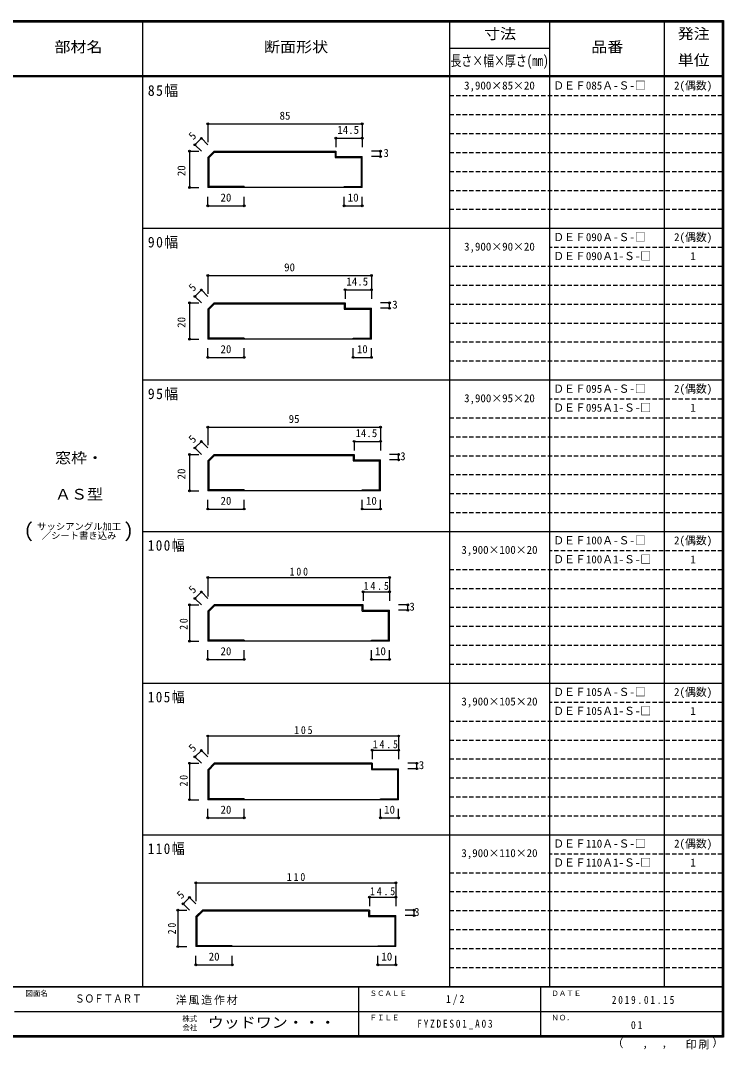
# Model space of a CAD drawing. Units: millimetres, scale not verified. Extents: x -400 to 380, y -287 to 278.
# Drawn here: x -7 to 380, y -287 to 278 of the extents above; entities that cross this region are included whole.
import ezdxf
from ezdxf.enums import TextEntityAlignment as Align

# ---------------------------------------------------------------- set-up
doc = ezdxf.new("R2010")
doc.units = ezdxf.units.MM
doc.header["$LTSCALE"] = 2
doc.header["$PDMODE"] = 32
doc.header["$PDSIZE"] = 1
doc.linetypes.add('DASHED1', pattern=[1.8, 1.2, -0.6])
for name, color, linetype in [('0-4', 3, 'Continuous'), ('0-A', 7, 'Continuous'), ('0-B', 7, 'Continuous'), ('F-1', 7, 'DASHED1'), ('F-A', 7, 'Continuous')]:
    doc.layers.add(name, color=color, linetype=linetype)
doc.styles.add('HG明朝B', font='')
doc.styles.add('ＭＳ ゴシック', font='')
doc.styles.get('HG明朝B').set_extended_font_data('HG明朝B')
doc.styles.get('ＭＳ ゴシック').set_extended_font_data('MS Gothic')

msp = doc.modelspace()

# ---------------------------------------------------------------- linework, layer by layer
at = {"layer": '0-4'}
for p, q in [((99.869, 206.555), (96.333, 203.02)), ((100.076, 206.055), (96.833, 202.813)), ((99.869, 206.555), (166.833, 206.555)), ((100.076, 206.055), (166.333, 206.055)), ((166.333, 206.055), (166.333, 203.055)), ((166.833, 206.555), (166.833, 203.555)), ((96.333, 203.02), (96.333, 186.555)), ((96.833, 202.813), (96.833, 187.055)), ((166.333, 203.055), (180.833, 203.055)), ((166.833, 203.555), (181.333, 203.555)), ((180.833, 187.055), (180.833, 203.055)), ((181.333, 186.555), (181.333, 203.555)), ((116.333, 187.055), (96.833, 187.055)), ((116.333, 187.055), (116.333, 186.555)), ((171.333, 187.055), (180.833, 187.055)), ((171.333, 186.555), (171.333, 187.055)), ((181.333, 186.555), (96.333, 186.555)), ((99.869, 123.222), (96.333, 119.686)), ((96.333, 119.686), (96.333, 103.222)), ((100.076, 122.722), (96.833, 119.479)), ((96.833, 119.479), (96.833, 103.722)), ((99.869, 123.222), (171.833, 123.222)), ((100.076, 122.722), (171.333, 122.722)), ((171.333, 122.722), (171.333, 119.722)), ((171.333, 119.722), (185.833, 119.722)), ((171.833, 123.222), (171.833, 120.222)), ((171.833, 120.222), (186.333, 120.222)), ((185.833, 103.722), (185.833, 119.722)), ((186.333, 103.222), (186.333, 120.222)), ((186.333, 103.222), (96.333, 103.222)), ((116.333, 103.722), (96.833, 103.722)), ((116.333, 103.722), (116.333, 103.222)), ((99.869, 39.888), (96.333, 36.353)), ((99.869, 39.888), (176.833, 39.888)), ((176.833, 39.888), (176.833, 36.888)), ((96.333, 36.353), (96.333, 19.888)), ((100.076, 39.388), (96.833, 36.146)), ((96.833, 36.146), (96.833, 20.388)), ((100.076, 39.388), (176.333, 39.388)), ((176.333, 39.388), (176.333, 36.388)), ((176.333, 36.388), (190.833, 36.388)), ((176.833, 36.888), (191.333, 36.888)), ((190.833, 20.388), (190.833, 36.388)), ((191.333, 19.888), (191.333, 36.888)), ((191.333, 19.888), (96.333, 19.888)), ((116.333, 20.388), (96.833, 20.388)), ((116.333, 20.388), (116.333, 19.888)), ((181.333, 20.388), (190.833, 20.388)), ((181.333, 19.888), (181.333, 20.388)), ((99.869, -42.78), (96.333, -46.315)), ((100.076, -43.28), (96.833, -46.522)), ((96.333, -46.315), (96.333, -62.78)), ((96.833, -46.522), (96.833, -62.28)), ((181.333, -46.28), (195.833, -46.28)), ((181.833, -45.78), (196.333, -45.78)), ((195.833, -62.28), (195.833, -46.28)), ((196.333, -62.78), (196.333, -45.78)), ((196.333, -62.78), (96.333, -62.78)), ((116.333, -62.28), (96.833, -62.28)), ((116.333, -62.28), (116.333, -62.78)), ((99.869, -129.867), (96.333, -133.402)), ((186.833, -129.867), (99.869, -129.867)), ((186.833, -129.867), (186.833, -132.867)), ((96.333, -133.402), (96.333, -149.867)), ((100.076, -130.367), (96.833, -133.61)), ((96.833, -133.61), (96.833, -149.367)), ((186.333, -130.367), (100.076, -130.367)), ((186.833, -132.867), (201.333, -132.867)), ((200.833, -149.367), (200.833, -133.367)), ((201.333, -149.867), (201.333, -132.867)), ((201.333, -149.867), (96.333, -149.867)), ((116.333, -149.367), (96.833, -149.367)), ((116.333, -149.367), (116.333, -149.867)), ((93.369, -210.609), (89.833, -214.145)), ((89.833, -214.145), (89.833, -230.609)), ((93.576, -211.109), (90.333, -214.352)), ((90.333, -214.352), (90.333, -230.109)), ((185.333, -210.609), (93.369, -210.609)), ((184.833, -211.109), (93.576, -211.109)), ((184.833, -211.109), (184.833, -214.109)), ((184.833, -214.109), (199.333, -214.109)), ((185.333, -210.609), (185.333, -213.609)), ((185.333, -213.609), (199.833, -213.609)), ((199.333, -230.109), (199.333, -214.109)), ((199.833, -230.609), (199.833, -213.609)), ((199.833, -230.609), (89.833, -230.609)), ((109.833, -230.109), (90.333, -230.109)), ((109.833, -230.109), (109.833, -230.609))]:
    msp.add_line(p, q, dxfattribs=at)
for points in [[(176.333, 103.222), (176.333, 103.722), (185.833, 103.722)], [(181.833, -45.78), (181.833, -42.78), (99.869, -42.78)], [(181.333, -46.28), (181.333, -43.28), (100.076, -43.28)], [(186.333, -62.78), (186.333, -62.28), (195.833, -62.28)], [(186.333, -130.367), (186.333, -133.367), (200.833, -133.367)], [(191.333, -149.867), (191.333, -149.367), (200.833, -149.367)], [(189.833, -230.609), (189.833, -230.109), (199.333, -230.109)]]:
    msp.add_lwpolyline(points, dxfattribs=at)
at = {"layer": '0-B', "color": 4}
for p, q in [((96.333, 221.555), (96.333, 211.555)), ((96.333, 221.555), (181.333, 221.555)), ((181.333, 221.555), (181.333, 208.742)), ((92.798, 213.626), (89.262, 210.091)), ((89.262, 210.091), (92.798, 206.555)), ((92.798, 213.626), (96.333, 210.091)), ((166.833, 213.742), (181.333, 213.742)), ((166.833, 213.742), (166.833, 208.742)), ((86.333, 206.555), (86.333, 186.555)), ((86.333, 206.555), (91.333, 206.555)), ((191.333, 206.555), (186.333, 206.555)), ((191.333, 203.555), (191.333, 206.555)), ((191.333, 203.555), (186.333, 203.555)), ((86.333, 186.555), (91.333, 186.555)), ((96.333, 176.555), (96.333, 181.555)), ((116.333, 176.555), (116.333, 181.555)), ((171.333, 176.555), (171.333, 181.555)), ((181.333, 176.555), (181.333, 181.555)), ((96.333, 176.555), (116.333, 176.555)), ((171.333, 176.555), (181.333, 176.555)), ((96.333, 138.222), (96.333, 128.222)), ((96.333, 138.222), (186.333, 138.222)), ((186.333, 138.222), (186.333, 125.409)), ((92.798, 130.293), (89.262, 126.757)), ((92.798, 130.293), (96.333, 126.757)), ((171.833, 130.409), (186.333, 130.409)), ((171.833, 130.409), (171.833, 125.409)), ((89.262, 126.757), (92.798, 123.222)), ((86.333, 123.222), (86.333, 103.222)), ((86.333, 123.222), (91.333, 123.222)), ((196.333, 123.222), (191.333, 123.222)), ((196.333, 120.222), (191.333, 120.222)), ((196.333, 120.222), (196.333, 123.222)), ((86.333, 103.222), (91.333, 103.222)), ((96.333, 93.222), (96.333, 98.222)), ((116.333, 93.222), (116.333, 98.222)), ((176.333, 93.222), (176.333, 98.222)), ((186.333, 93.222), (186.333, 98.222)), ((96.333, 93.222), (116.333, 93.222)), ((176.333, 93.222), (186.333, 93.222)), ((96.333, 54.888), (96.333, 44.888)), ((96.333, 54.888), (191.333, 54.888)), ((191.333, 54.888), (191.333, 42.076)), ((92.798, 46.96), (89.262, 43.424)), ((92.798, 46.96), (96.333, 43.424)), ((176.833, 47.076), (191.333, 47.076)), ((176.833, 47.076), (176.833, 42.076)), ((86.333, 39.888), (86.333, 19.888)), ((86.333, 39.888), (91.333, 39.888)), ((89.262, 43.424), (92.798, 39.888)), ((201.333, 39.888), (196.333, 39.888)), ((201.333, 36.888), (201.333, 39.888)), ((201.333, 36.888), (196.333, 36.888)), ((86.333, 19.888), (91.333, 19.888)), ((96.333, 9.888), (96.333, 14.888)), ((116.333, 9.888), (116.333, 14.888)), ((181.333, 9.888), (181.333, 14.888)), ((191.333, 9.888), (191.333, 14.888)), ((96.333, 9.888), (116.333, 9.888)), ((181.333, 9.888), (191.333, 9.888)), ((96.333, -27.78), (196.333, -27.78)), ((96.333, -27.78), (96.333, -38.288)), ((196.333, -27.78), (196.333, -40.592)), ((92.798, -35.709), (89.262, -39.244)), ((89.262, -39.244), (92.798, -42.78)), ((92.798, -35.709), (96.333, -39.244)), ((181.833, -35.592), (196.333, -35.592)), ((181.833, -35.592), (181.833, -40.592)), ((86.333, -42.78), (86.333, -62.78)), ((86.333, -42.78), (91.333, -42.78)), ((206.333, -42.78), (201.333, -42.78)), ((206.333, -45.78), (206.333, -42.78)), ((206.333, -45.78), (201.333, -45.78)), ((86.333, -62.78), (91.333, -62.78)), ((96.333, -72.78), (96.333, -67.78)), ((116.333, -72.78), (116.333, -67.78)), ((186.333, -72.78), (186.333, -67.78)), ((196.333, -72.78), (196.333, -67.78)), ((96.333, -72.78), (116.333, -72.78)), ((186.333, -72.78), (196.333, -72.78)), ((96.333, -114.867), (201.333, -114.867)), ((96.333, -114.867), (96.333, -124.867)), ((201.333, -114.867), (201.333, -127.68)), ((92.798, -122.796), (89.262, -126.331)), ((92.798, -122.796), (96.333, -126.331)), ((186.833, -122.68), (201.333, -122.68)), ((186.833, -122.68), (186.833, -127.68)), ((86.333, -129.867), (86.333, -149.867)), ((86.333, -129.867), (91.333, -129.867)), ((89.262, -126.331), (92.798, -129.867)), ((211.333, -129.867), (206.333, -129.867)), ((211.333, -132.867), (211.333, -129.867)), ((211.333, -132.867), (206.333, -132.867)), ((86.333, -149.867), (91.333, -149.867)), ((96.333, -159.867), (96.333, -154.867)), ((116.333, -159.867), (116.333, -154.867)), ((191.333, -159.867), (191.333, -154.867)), ((201.333, -159.867), (201.333, -154.867)), ((96.333, -159.867), (116.333, -159.867)), ((191.333, -159.867), (201.333, -159.867)), ((89.833, -195.609), (89.833, -205.609)), ((89.833, -195.609), (199.833, -195.609)), ((199.833, -195.609), (199.833, -208.422)), ((86.298, -203.538), (82.762, -207.073)), ((86.298, -203.538), (89.833, -207.073)), ((185.333, -203.422), (185.333, -208.422)), ((185.333, -203.422), (199.833, -203.422)), ((82.762, -207.073), (86.298, -210.609)), ((79.833, -210.609), (84.833, -210.609)), ((79.833, -210.609), (79.833, -230.609)), ((209.833, -210.609), (204.833, -210.609)), ((209.833, -213.609), (204.833, -213.609)), ((209.833, -213.609), (209.833, -210.609)), ((79.833, -230.609), (84.833, -230.609)), ((89.833, -240.609), (89.833, -235.609)), ((109.833, -240.609), (109.833, -235.609)), ((189.833, -240.609), (189.833, -235.609)), ((199.833, -240.609), (199.833, -235.609)), ((89.833, -240.609), (109.833, -240.609)), ((189.833, -240.609), (199.833, -240.609))]:
    msp.add_line(p, q, dxfattribs=at)
at = {"layer": '0-B'}
for p in [(96.333, 221.555), (181.333, 221.555), (89.262, 210.091), (92.798, 213.626), (166.833, 213.742), (181.333, 213.742), (86.333, 206.555), (191.333, 206.555), (191.333, 203.555), (86.333, 186.555), (96.333, 176.555), (116.333, 176.555), (171.333, 176.555), (181.333, 176.555), (96.333, 138.222), (186.333, 138.222), (92.798, 130.293), (171.833, 130.409), (186.333, 130.409), (89.262, 126.757), (86.333, 123.222), (196.333, 123.222), (196.333, 120.222), (86.333, 103.222), (96.333, 93.222), (116.333, 93.222), (176.333, 93.222), (186.333, 93.222), (96.333, 54.888), (191.333, 54.888), (92.798, 46.96), (176.833, 47.076), (191.333, 47.076), (86.333, 39.888), (89.262, 43.424), (201.333, 39.888), (201.333, 36.888), (86.333, 19.888), (96.333, 9.888), (116.333, 9.888), (181.333, 9.888), (191.333, 9.888), (96.333, -27.78), (196.333, -27.78), (89.262, -39.244), (92.798, -35.709), (181.833, -35.592), (196.333, -35.592), (86.333, -42.78), (206.333, -42.78), (206.333, -45.78), (86.333, -62.78), (96.333, -72.78), (116.333, -72.78), (186.333, -72.78), (196.333, -72.78), (96.333, -114.867), (201.333, -114.867), (92.798, -122.796), (186.833, -122.68), (201.333, -122.68), (86.333, -129.867), (89.262, -126.331), (211.333, -129.867), (211.333, -132.867), (86.333, -149.867), (96.333, -159.867), (116.333, -159.867), (191.333, -159.867), (201.333, -159.867), (89.833, -195.609), (199.833, -195.609), (86.298, -203.538), (185.333, -203.422), (199.833, -203.422), (82.762, -207.073), (79.833, -210.609), (209.833, -210.609), (209.833, -213.609), (79.833, -230.609), (89.833, -240.609), (109.833, -240.609), (189.833, -240.609), (199.833, -240.609)]:
    msp.add_point(p, dxfattribs=at)
at = {"layer": 'F-1', "color": 6, "linetype": 'Continuous'}
for p, q in [((-400, 278), (380, 278)), ((-400, 277.667), (380, 277.667)), ((379.333, 278.333), (379.333, -280.333)), ((379.667, 278.333), (379.667, -280.333)), ((380, 248), (-400, 248)), ((380, 247.333), (-400, 247.333)), ((380, -252.667), (-400, -252.667)), ((380, -253), (-400, -253)), ((179.333, -253), (179.333, -279.667)), ((279.333, -253), (279.333, -279.667)), ((-10, -266.333), (379.333, -266.334)), ((380, -279.667), (-400, -279.667)), ((380, -280), (-400, -280)), ((380, -280.333), (-400, -280.333))]:
    msp.add_line(p, q, dxfattribs=at)
at = {"layer": 'F-1', "linetype": 'Continuous'}
for p, q in [((60.333, 278.337), (60.333, -253)), ((229.333, 278.333), (229.333, -252.667)), ((284.333, 278.333), (284.333, -253.003)), ((347.333, 278.333), (347.333, -253.003)), ((229.333, 263.163), (284.333, 263.163)), ((380, 164), (60.333, 164)), ((380, 80.667), (60.333, 80.667)), ((380, -2.667), (60.333, -2.667)), ((380, -86), (60.333, -86)), ((380, -169.333), (60.333, -169.333))]:
    msp.add_line(p, q, dxfattribs=at)
at = {"layer": 'F-1'}
for p, q in [((379.333, 236.917), (229.333, 236.917)), ((379.333, 226.5), (229.333, 226.5)), ((379.333, 216.083), (229.333, 216.083)), ((379.333, 205.667), (229.333, 205.667)), ((379.333, 195.25), (229.333, 195.25)), ((379.333, 184.833), (229.333, 184.833)), ((379.333, 174.417), (229.333, 174.417)), ((379.333, 153.583), (284.333, 153.583)), ((379.333, 143.167), (229.333, 143.167)), ((379.333, 132.75), (229.333, 132.75)), ((379.333, 122.333), (229.333, 122.333)), ((379.333, 111.917), (229.333, 111.917)), ((379.333, 101.5), (229.333, 101.5)), ((379.333, 91.083), (229.333, 91.083)), ((379.333, 70.25), (284.333, 70.25)), ((379.333, 59.833), (229.333, 59.833)), ((379.333, 49.417), (229.333, 49.417)), ((379.333, 39), (229.333, 39)), ((379.333, 28.583), (229.333, 28.583)), ((379.333, 18.167), (229.333, 18.167)), ((379.333, 7.75), (229.333, 7.75)), ((379.333, -13.083), (284.333, -13.083)), ((379.333, -23.5), (229.333, -23.5)), ((379.333, -33.917), (229.333, -33.917)), ((379.333, -44.333), (229.333, -44.333)), ((379.333, -54.75), (229.333, -54.75)), ((379.333, -65.167), (229.333, -65.167)), ((379.333, -75.583), (229.333, -75.583)), ((379.333, -96.417), (284.333, -96.417)), ((379.333, -106.833), (229.333, -106.833)), ((379.333, -117.25), (229.333, -117.25)), ((379.333, -127.667), (229.333, -127.667)), ((379.333, -138.083), (229.333, -138.083)), ((379.333, -148.5), (229.333, -148.5)), ((379.333, -158.917), (229.333, -158.917)), ((379.333, -179.75), (284.333, -179.75)), ((379.333, -190.167), (229.333, -190.167)), ((379.333, -200.583), (229.333, -200.583)), ((379.333, -211), (229.333, -211)), ((379.333, -221.417), (229.333, -221.417)), ((379.333, -231.833), (229.333, -231.833)), ((379.333, -242.25), (229.333, -242.25))]:
    msp.add_line(p, q, dxfattribs=at)
at = {"layer": 'F-1', "color": 6, "linetype": 'Continuous'}
msp.add_lwpolyline([(-400, 278.333), (380, 278.333), (380, -280.333)], dxfattribs=at)

# ---------------------------------------------------------------- texts
at = {"layer": '0-A', "style": 'ＭＳ ゴシック'}
for s, height, p in [('3,900×85×20', 4.399, (237.333, 239.125)), ('ＤＥＦ085Ａ-Ｓ-□', 4.399, (286.333, 239.125)), ('2(偶数)', 4.399, (352.833, 239.125)), ('ＤＥＦ090Ａ-Ｓ-□', 4.399, (286.333, 155.792)), ('2(偶数)', 4.399, (352.833, 155.792)), ('3,900×90×20', 4.399, (237.333, 150.583)), ('ＤＥＦ090Ａ1-Ｓ-□', 4.399, (286.333, 145.375)), ('1', 4.399, (361.833, 145.375)), ('ＤＥＦ095Ａ-Ｓ-□', 4.399, (286.333, 72.458)), ('2(偶数)', 4.399, (352.833, 72.458)), ('3,900×95×20', 4.399, (237.333, 67.25)), ('ＤＥＦ095Ａ1-Ｓ-□', 4.399, (286.333, 62.042)), ('1', 4.399, (361.833, 62.042)), ('(\u3000\u3000 \u3000\u3000)', 8.065, (-4.917, -8.167)), ('サッシアングル加工', 3.666, (2.5, -2.667)), ('／シート書き込み', 3.666, (5, -7.667)), ('ＤＥＦ100Ａ-Ｓ-□', 4.399, (286.333, -10.875)), ('2(偶数)', 4.399, (352.833, -10.875)), ('3,900×100×20', 4.399, (235.833, -16.083)), ('ＤＥＦ100Ａ1-Ｓ-□', 4.399, (286.333, -21.292)), ('1', 4.399, (361.833, -21.292)), ('ＤＥＦ105Ａ-Ｓ-□', 4.399, (286.333, -94.208)), ('2(偶数)', 4.399, (352.833, -94.208)), ('3,900×105×20', 4.399, (235.833, -99.417)), ('ＤＥＦ105Ａ1-Ｓ-□', 4.399, (286.333, -104.625)), ('1', 4.399, (361.833, -104.625)), ('ＤＥＦ110Ａ-Ｓ-□', 4.399, (286.333, -177.542)), ('2(偶数)', 4.399, (352.833, -177.542)), ('3,900×110×20', 4.399, (235.833, -182.75)), ('ＤＥＦ110Ａ1-Ｓ-□', 4.399, (286.333, -187.958)), ('1', 4.399, (361.833, -187.958))]:
    msp.add_text(s, height=height, dxfattribs=at).set_placement(p, align=Align.BOTTOM_LEFT)
at = {"layer": '0-A', "style": 'ＭＳ ゴシック', "width": 1.1}
for s, p in [('窓枠・', (12.333, 33.333)), ('ＡＳ型', (12.333, 13.333))]:
    msp.add_text(s, height=5.865, dxfattribs=at).set_placement(p, align=Align.BOTTOM_LEFT)
at = {"layer": '0-A', "char_height": 5.865, "attachment_point": 7, "style": 'ＭＳ ゴシック'}
for s, insert in [('\\T1.2;\\W0.95;85幅', (63.333, 236.333)), ('\\T1.2;\\W0.95;90幅', (63.333, 153)), ('\\T1.2;\\W0.95;95幅', (63.333, 69.667)), ('\\T1.22;\\W0.9;100幅', (63.333, -13.667)), ('\\T1.22;\\W0.9;105幅', (63.333, -97)), ('\\T1.22;\\W0.9;110幅', (63.333, -180.333))]:
    msp.add_mtext(s, dxfattribs=dict(at, insert=insert))
at = {"layer": '0-B', "style": 'ＭＳ ゴシック'}
for s, p in [('85', (135.833, 222.555)), ('14.5', (167.583, 214.742)), ('3', (192.953, 202.055)), ('20', (103.333, 177.555)), ('10', (173.333, 177.555)), ('90', (138.333, 139.222)), ('14.5', (172.583, 131.409)), ('3', (197.785, 118.722)), ('20', (103.333, 94.222)), ('10', (178.333, 94.222)), ('95', (140.833, 55.888)), ('14.5', (177.583, 48.076)), ('3', (202.155, 35.388)), ('20', (103.333, 10.888)), ('10', (183.333, 10.888)), ('3', (207.206, -47.28)), ('20', (103.333, -71.78)), ('10', (188.333, -71.78)), ('3', (212.382, -134.367)), ('20', (103.333, -158.867)), ('10', (193.333, -158.867)), ('3', (209.833, -215.109)), ('20', (96.833, -239.609)), ('10', (191.833, -239.609))]:
    msp.add_text(s, height=4.399, dxfattribs=at).set_placement(p, align=Align.BOTTOM_LEFT)
for s, rotation, p in [('5', 45, (89.262, 211.505)), ('20', 90, (85.333, 192.805)), ('5', 45, (89.262, 128.172)), ('20', 90, (85.333, 109.472)), ('5', 45, (89.262, 44.838)), ('20', 90, (85.333, 26.138)), ('5', 45, (89.262, -37.83)), ('5', 45, (89.262, -124.917)), ('5', 45, (82.762, -205.659))]:
    msp.add_text(s, height=4.399, rotation=rotation, dxfattribs=at).set_placement(p, align=Align.BOTTOM_LEFT)
at = {"layer": '0-B', "char_height": 4.399, "attachment_point": 7, "style": 'ＭＳ ゴシック'}
for s, insert in [('\\T1.38;\\W0.9;100', (141.333, -26.78)), ('\\T1.38;\\W0.9;14.5', (182.083, -34.592)), ('\\T1.38;\\W0.9;105', (143.833, -113.867)), ('\\T1.38;\\W0.9;14.5', (187.083, -121.68)), ('\\T1.38;\\W0.9;110', (139.833, -194.609)), ('\\T1.38;\\W0.9;14.5', (185.583, -202.422))]:
    msp.add_mtext(s, dxfattribs=dict(at, insert=insert))
at = {"layer": '0-B', "char_height": 4.399, "attachment_point": 7, "rotation": 90, "style": 'ＭＳ ゴシック'}
for insert in [(85.333, -56.53), (85.333, -142.617), (78.833, -223.859)]:
    msp.add_mtext('\\T1.36;\\W0.9;20', dxfattribs=dict(at, insert=insert))
at = {"layer": 'F-A'}
for s, height, style, width, p in [('寸法', 5.865, 'ＭＳ ゴシック', 1.1, (248.333, 266.417)), ('発注', 5.865, 'ＭＳ ゴシック', 1.1, (354.833, 266.413)), ('部材名', 5.865, 'ＭＳ ゴシック', 1.1, (12, 259.167)), ('断面形状', 5.865, 'ＭＳ ゴシック', 1.1, (127.333, 259.167)), ('品番', 5.865, 'ＭＳ ゴシック', 1.1, (307.333, 259.167)), ('単位', 5.865, 'ＭＳ ゴシック', 1.1, (354.833, 251.913)), ('長さ×幅×厚さ(㎜)', 5.865, 'ＭＳ ゴシック', 0.75, (229.833, 251.583)), ('ＳＯＦＴＡＲＴ', 4.399, 'HG明朝B', 0.85, (23.333, -262.719)), ('ウッドワン・・・', 5.865, 'ＭＳ ゴシック', 1.1, (96.333, -277))]:
    msp.add_text(s, height=height, dxfattribs=dict(at, style=style, width=width)).set_placement(p, align=Align.BOTTOM_LEFT)
at = {"layer": 'F-A', "style": 'ＭＳ ゴシック'}
for s, height, p in [('図面名', 2.933, (-4, -258.667)), ('ＳＣＡＬＥ', 2.933, (185.333, -258.667)), ('ＤＡＴＥ', 2.933, (285.333, -258.667)), ('株式', 2.933, (82.333, -272.6)), ('ＦＩＬＥ', 2.933, (185.333, -272)), ('ＮＯ．', 2.933, (285.333, -272)), ('会社', 2.933, (82.333, -277.4)), ('（', 4.399, (318.936, -287.221)), ('）', 4.399, (373.894, -286.942)), (',', 4.399, (335.418, -287.221)), (',', 4.399, (346.013, -287.035))]:
    msp.add_text(s, height=height, dxfattribs=at).set_placement(p, align=Align.BOTTOM_LEFT)
at = {"layer": 'F-A', "char_height": 4.399, "attachment_point": 7, "style": 'ＭＳ ゴシック'}
for s, insert in [('\\T1.17;洋風造作材', (78.695, -262.667)), ('\\T1.38;\\W0.9;1/2', (227.333, -262.667)), ('\\T1.39;\\W0.85;2019.01.15', (318.583, -262.167)), ('\\T1.39;\\W0.85;FYZDES01_A03', (211.583, -276)), ('\\T1.36;\\W0.9;01', (329.083, -276)), ('\\T1.17;印刷', (359.21, -287.128))]:
    msp.add_mtext(s, dxfattribs=dict(at, insert=insert))

doc.saveas('drawing.dxf')
